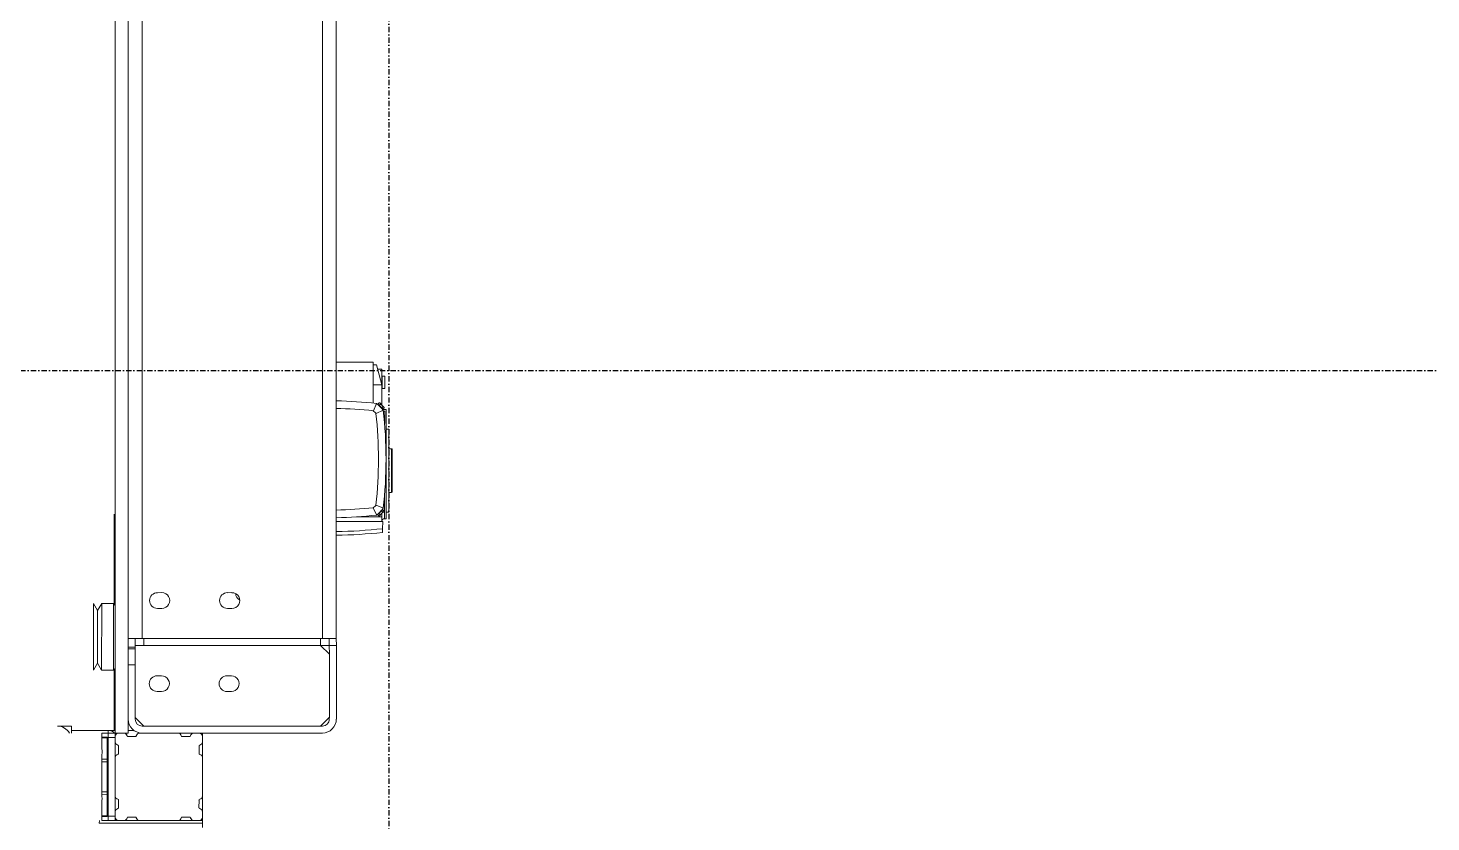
# Model space of a CAD drawing. Header units: millimetres. Extents: x 2179 to 48742, y 3478 to 161002.
# Drawn here: x 34657 to 36261, y 140377 to 141284 of the extents above; entities that cross this region are included whole.
import ezdxf

# ---------------------------------------------------------------- set-up
doc = ezdxf.new("R2010")
doc.units = ezdxf.units.MM
doc.linetypes.add('1_Čerchovaná 6_0mm', pattern=[12, 6, -3, 0, -3])
doc.layers.add('0-1', color=7, linetype='Continuous', lineweight=9)
doc.layers.add('2966-1_navrh dispozice stroju-HK_02_dwg-1', color=7, linetype='Continuous', lineweight=9, true_color=0x919191)
doc.layers.add('S-GRID-1', color=9, linetype='1_Čerchovaná 6_0mm', lineweight=25, true_color=0x808080)

# ---------------------------------------------------------------- blocks, each defined once
blk = doc.blocks.new('2966-1_navrh dispozice stroju-HK_02_dwg-876232-1NP _ stroje')
at = {"layer": '0-1'}
for p, q in [((-59072.7, 57317.6), (-59073, 57317.2)), ((-59061.4, 57310.2), (-59061.2, 57310.7)), ((-59049.5, 57296.2), (-59044.3, 57288.7)), ((-59046.1, 57297.6), (-59046.6, 57299.6)), ((-59041.5, 57298.3), (-59041.6, 57298.3)), ((-59039, 57298.8), (-59040, 57289.7)), ((-58942.8, 57241), (-58950.3, 57235.8)), ((-58950.3, 57209.8), (-58935.4, 57234.5)), ((-58940.2, 57230.5), (-58949.3, 57231.5)), ((-58942, 57238.5), (-58942.1, 57238.5)), ((-58941.4, 57237.6), (-58939.4, 57238.1)), ((-58768.1, 57063.9), (-58769.9, 57065)), ((-58949.5, 57042.8), (-58952, 57038.5)), ((-58936.6, 57029.3), (-58934, 57033.6)), ((-58870.9, 56989.2), (-58868.3, 56993.5)), ((-59007.4, 56920.5), (-59095.6, 56973.5)), ((-58990.7, 56974.3), (-58993.2, 56970)), ((-58852.9, 56984.2), (-58855.4, 56979.9)), ((-58977.8, 56960.7), (-58975.2, 56965)), ((-59005.8, 56920.9), (-59008.5, 56920.3)), ((-58965.5, 56914.2), (-58957.3, 56927.9)), ((-58956.2, 56929.6), (-58949.4, 56925.5)), ((-58912.1, 56920.6), (-58909.5, 56924.9)), ((-58957.2, 56909.2), (-58953.1, 56916.1)), ((-58955.6, 56908.3), (-58951.5, 56915.1)), ((-58939.8, 56898.8), (-58935.7, 56905.6)), ((-58894.1, 56915.6), (-58896.6, 56911.3)), ((-58837.7, 56909.4), (-58833.3, 56916.8)), ((-58818.6, 56920.4), (-58811.2, 56916)), ((-58765.5, 56888.5), (-58758.1, 56884)), ((-58883.8, 56846.2), (-58943.7, 56882.2)), ((-58871.6, 56876.3), (-58870.5, 56878.1)), ((-58743.4, 56879.9), (-58740.9, 56878.4)), ((-58875.5, 56860.1), (-58872.1, 56865.8)), ((-58869.7, 56856.2), (-58865.2, 56863.6)), ((-58754.4, 56869.4), (-58758.9, 56862)), ((-58876.4, 56843.1), (-58880.5, 56836.3)), ((-58872.3, 56840.7), (-58877.2, 56843.7)), ((-58858.6, 56837.1), (-58866, 56841.6)), ((-58878.9, 56834.1), (-58878.4, 56835)), ((-58819.1, 56808.7), (-58856.5, 56831.2)), ((-58859.6, 56822.6), (-58862.7, 56817.4)), ((-58857.2, 56821.1), (-58860.3, 56816)), ((-58805.5, 56805.2), (-58812.9, 56809.6)), ((-58786.4, 56816.2), (-58790.8, 56808.8)), ((-58827.7, 56803.4), (-58830.8, 56798.2)), ((-58825.3, 56801.9), (-58828.4, 56796.8)), ((-58798.4, 56796.3), (-58803.4, 56799.2)), ((-58806, 56790.3), (-58805.5, 56791.2)), ((-58803.4, 56789.9), (-58799.1, 56787.3))]:
    blk.add_line(p, q, dxfattribs=at)
at = {"layer": '0-1', "flags": 128}
for points in [[(-59793.9, 57671.3), (-59785.7, 57684.9), (-58842.9, 57118.2), (-58851.1, 57104.6), (-59793.9, 57671.3), (-59822.8, 57623.2)], [(-59828.1, 57432.8), (-58872.9, 56858.6), (-58875.6, 56854.1), (-58878.6, 56849.1), (-58880.7, 56845.7), (-60021.4, 57531.4), (-60025.6, 57524.6), (-60034.1, 57529.7), (-60030, 57536.6), (-60021.4, 57531.4)], [(-59819.9, 57446.4), (-58957.3, 56927.9), (-58851.1, 57104.6)], [(-59051.9, 57293), (-59092, 57317.1), (-59113.7, 57281)], [(-59089.4, 57315.6), (-59087.5, 57318.7), (-59064.6, 57312.2), (-59069.7, 57303.7)], [(-59045, 57300.3), (-59064.6, 57312.2), (-59080.1, 57321.4), (-59082.6, 57317.3)], [(-59042.1, 57298.6), (-59044.1, 57298.1), (-59046.1, 57297.6), (-59047, 57297.3), (-59048, 57297.1), (-59048.5, 57299.1), (-59048.1, 57299.6), (-59047.6, 57299.7), (-59044.7, 57300.4), (-59041.7, 57301.1), (-59041.3, 57301.3), (-59040.7, 57301.1), (-59040.2, 57299.1), (-59041.2, 57298.8), (-59042.1, 57298.6), (-59042.6, 57300.6)], [(-59047.5, 57297.2), (-59047.4, 57296.8), (-59045.2, 57297.4)], [(-59043.3, 57297.9), (-59040.6, 57298.5), (-59040.7, 57298.9)], [(-58952.9, 57248.5), (-58932, 57235.9), (-58930.9, 57237.6), (-59038.1, 57302), (-59040.2, 57298.5)], [(-59038, 57298.3), (-59037.1, 57299.7), (-59025.1, 57292.5), (-59025.3, 57292.3)], [(-59018.8, 57290.4), (-59017.2, 57293), (-58935.8, 57244.1), (-58937.4, 57241.5)], [(-58955.1, 57255.7), (-58953.6, 57258.2), (-58996.4, 57284), (-58998, 57281.4)], [(-58953.6, 57258.2), (-58953.2, 57259.2), (-58995.8, 57284.8), (-58996.4, 57284)], [(-58957.7, 57187.2), (-58930.9, 57231.8), (-58935.4, 57234.5), (-58938.6, 57236.4)], [(-58941.6, 57236.7), (-58942.1, 57238.9), (-58941.8, 57239)], [(-58940.4, 57233.6), (-58940.9, 57235.6), (-58941.4, 57237.6), (-58941.6, 57238.5), (-58941.9, 57239.5), (-58939.9, 57240), (-58939.4, 57239.6), (-58939.3, 57239.1), (-58938.6, 57236.2), (-58937.8, 57233.2), (-58937.7, 57232.8), (-58937.9, 57232.2), (-58939.9, 57231.7), (-58940.2, 57232.7), (-58940.4, 57233.6), (-58938.4, 57234.1)], [(-58941.1, 57234.8), (-58940.4, 57232.1), (-58940.1, 57232.2)], [(-58930.9, 57231.8), (-58930.4, 57232.7), (-58923.2, 57228.3), (-58919.6, 57226.1)], [(-58764, 57070.8), (-58836, 57114.1), (-58842.9, 57118.2)], [(-58766.5, 57051.3), (-58769.9, 57065), (-58831.6, 57102.1), (-58840.2, 57107.2), (-58836, 57114.1)], [(-58831.6, 57102.1), (-58845.3, 57098.7), (-58954.5, 56917), (-58961.4, 56921.1)], [(-58847, 57111.3), (-58840.2, 57107.2), (-58845.3, 57098.7), (-58852.2, 57102.8)], [(-58884.2, 56874.7), (-58870.5, 56878.1), (-58766.5, 57051.3), (-58765.4, 57053)], [(-58866.1, 56869.9), (-58843.7, 56907.3), (-58834.2, 56923), (-58831.2, 56928), (-58758.5, 57048.9)], [(-58829.1, 56931.4), (-58825.7, 56929.4), (-58820.7, 56926.4), (-58805, 56916.9), (-58767.6, 56894.4), (-58751.8, 56885), (-58746.9, 56882), (-58743.4, 56879.9), (-58745.5, 56876.5), (-58748.5, 56871.5), (-58758, 56855.7), (-58780.4, 56818.4), (-58789.9, 56802.6)], [(-58950.3, 56869.6), (-58959.5, 56869.8), (-59011, 56900.7), (-59020.2, 56900.9), (-58955.1, 56861.7), (-58959.5, 56869.8), (-59011, 56900.7), (-59015.4, 56908.8), (-59008.5, 56920.3), (-58943.4, 56881.1)], [(-58944.1, 56883.8), (-58943.4, 56881.1), (-58950.3, 56869.6), (-59015.4, 56908.8)], [(-58882.5, 56873.6), (-58884.2, 56874.7), (-58954.5, 56917)], [(-58804.2, 56778.8), (-58801.7, 56777.2), (-58740.9, 56878.4), (-58736.6, 56875.8)], [(-58799.2, 56796.8), (-58803.4, 56789.9), (-58880.5, 56836.3), (-58884.8, 56838.9), (-58880.7, 56845.7), (-58876.4, 56843.1), (-58799.2, 56796.8), (-58795, 56794.2), (-58799.1, 56787.3), (-58802.7, 56781.3), (-58806.1, 56783.4), (-58811.1, 56786.4), (-58814.4, 56788.4), (-58815.3, 56788.9), (-58822.7, 56793.3), (-58823.5, 56793.9), (-58826.9, 56795.9), (-58864.2, 56818.3), (-58867.6, 56820.4), (-58868.4, 56820.9), (-58875.8, 56825.3), (-58876.6, 56825.8), (-58880, 56827.8), (-58885, 56830.8), (-58888.4, 56832.9), (-58884.8, 56838.9), (-58887.4, 56840.4), (-58909, 56804.4)], [(-58887.4, 56840.4), (-58886.5, 56841.8), (-58883.8, 56846.2), (-58883.2, 56847.3)], [(-58884.5, 56830.5), (-58881.4, 56835.7), (-58880.4, 56835.1), (-58859.6, 56822.6), (-58857.2, 56821.1), (-58827.7, 56803.4), (-58825.3, 56801.9), (-58804.5, 56789.4), (-58803.5, 56788.8), (-58806.5, 56783.7)], [(-58883.5, 56829.9), (-58880.6, 56835.2), (-58880.1, 56836)], [(-58921.5, 56793.3), (-58913.3, 56807), (-58906.4, 56802.9)], [(-58789.9, 56802.6), (-58792.9, 56797.6), (-58795, 56794.2)], [(-58807.5, 56784.3), (-58804.3, 56789.3), (-58803.8, 56790.2)]]:
    blk.add_lwpolyline(points, dxfattribs=at)
blk.add_lwpolyline([(-59059.4, 57313.1), (-59061, 57310.5), (-59073, 57317.8), (-59071.4, 57320.3)], close=True, dxfattribs=at)
at = {"layer": '0-1'}
for centre, radius, start, end in [((-58652.5, 56992.1), 500, 142.5498, 147.8436), ((-59023.7, 57215.2), 84.9, 100.327, 107.6523), ((-59047.1, 57297.7), 2.02, 105.9843, 136.3793), ((-59047.2, 57297.7), 2.02, 71.6, 101.995), ((-59023.7, 57215.2), 76.2, 102.3332, 105.6461), ((-59041.2, 57299.2), 2.02, 105.9843, 136.3793), ((-59041.3, 57299.2), 2.02, 71.6, 101.995), ((-59246.9, 56844), 491.3, 52.8754, 65.1039), ((-59246.9, 56844), 500, 52.5498, 65.4295), ((-58652.5, 56992.1), 491.3, 142.8754, 147.8234), ((-59394.9, 57438.4), 491.3, 330.1558, 335.1039), ((-59394.9, 57438.4), 500, 330.1356, 335.4295), ((-59023.7, 57215.2), 76.2, 12.3332, 15.6461), ((-59459.4, 57477.1), 591.1, 329.9598, 335.108), ((-59466.3, 57481.2), 603.3, 329.9394, 334.9837), ((-59023.7, 57215.2), 84.9, 10.327, 17.6523), ((-58941.2, 57238.6), 2.02, 15.9843, 46.3793), ((-58941.3, 57238.7), 2.02, 341.6, 11.995), ((-58939.8, 57232.7), 2.02, 15.9843, 46.3793), ((-58939.8, 57232.8), 2.02, 341.6, 11.995), ((-58929.4, 57234.4), 3, 148.9896, 238.9896), ((-58772.2, 57057.1), 15.9, 328.9896, 58.9896), ((-58772.2, 57057.1), 7.92, 328.9896, 58.9896), ((-58944.3, 57033.9), 9, 148.9896, 328.9896), ((-58941.7, 57038.2), 9, 328.9896, 148.9896), ((-58942.2, 57051.9), 7, 236.6092, 307.5928), ((-58863.1, 56984.5), 9, 148.9896, 328.9896), ((-58860.6, 56988.8), 9, 328.9896, 148.9896), ((-58985.5, 56965.3), 9, 148.9896, 328.9896), ((-58983, 56969.6), 9, 328.9896, 148.9896), ((-58904.4, 56916), 9, 148.9896, 328.9896), ((-58901.8, 56920.3), 9, 328.9896, 148.9896), ((-58830.8, 56921), 4, 148.9896, 227.4527), ((-58830.8, 56921), 4, 148.9896, 227.4527), ((-58827.8, 56925.9), 4, 58.9896, 148.9896), ((-58822.8, 56923), 4, 340.5266, 58.9896), ((-58818.1, 56921.3), 1, 160.5266, 238.9896), ((-58818.1, 56921.3), 1, 160.5266, 238.9896), ((-58840.3, 56905.2), 4, 70.5266, 148.9896), ((-58840.2, 56905.2), 4, 70.5266, 80.1196), ((-58838.6, 56909.9), 1, 250.5266, 328.9896), ((-58838.6, 56909.9), 1, 250.5266, 328.9896), ((-58834.1, 56917.3), 1, 328.9896, 47.4527), ((-58810.7, 56916.8), 1, 238.9896, 317.4527), ((-58807, 56913.5), 4, 58.9896, 137.4527), ((-58807, 56913.5), 4, 58.9896, 137.4527), ((-58769.7, 56891), 4, 340.5266, 58.9896), ((-58765, 56889.3), 1, 160.5266, 238.9896), ((-58765, 56889.3), 1, 160.5266, 238.9896), ((-58878.4, 56880.4), 7.92, 238.9896, 328.9896), ((-58757.6, 56884.9), 1, 238.9896, 317.4527), ((-58757.6, 56884.9), 1, 238.9896, 317.4527), ((-58753.9, 56881.5), 4, 58.9896, 137.4527), ((-58748.9, 56878.5), 4, 328.9896, 58.9896), ((-58878.4, 56880.4), 15.9, 238.9896, 328.9896), ((-58862.7, 56867.8), 4, 148.9896, 227.4527), ((-58862.7, 56867.8), 4, 148.9896, 227.4527), ((-58866.1, 56864.1), 1, 328.9896, 47.4527), ((-58866.1, 56864.2), 1, 328.9896, 47.4527), ((-58758, 56861.5), 1, 148.9896, 227.4527), ((-58761.4, 56857.8), 4, 328.9896, 47.4527), ((-58761.4, 56857.8), 4, 328.9896, 47.4527), ((-58753.6, 56868.9), 1, 70.5266, 148.9896), ((-58753.6, 56868.9), 1, 70.5266, 148.9896), ((-58751.9, 56873.6), 4, 250.5266, 260.1196), ((-58751.9, 56873.6), 4, 250.5266, 328.9896), ((-58881, 56838.5), 6.38, 91.0937, 148.9896), ((-58875.2, 56847.1), 4, 148.9896, 238.9896), ((-58872.2, 56852.1), 4, 70.5266, 148.9896), ((-58872.2, 56852), 4, 70.5266, 148.9896), ((-58870.2, 56844.1), 4, 238.9896, 317.4527), ((-58870.5, 56856.8), 1, 250.5266, 328.9896), ((-58870.5, 56856.8), 1, 250.5266, 328.9896), ((-58866.5, 56840.7), 1, 58.9896, 137.4527), ((-58859.2, 56836.3), 1, 340.5266, 58.9896), ((-58859.1, 56836.3), 1, 340.5266, 58.9896), ((-58854.4, 56834.6), 4, 160.5266, 238.9896), ((-58854.4, 56834.6), 4, 160.5266, 238.9896), ((-58845, 56808), 6, 25.4323, 92.547), ((-58817.1, 56812.2), 4, 238.9896, 317.4527), ((-58813.4, 56808.8), 1, 58.9896, 137.4527), ((-58813.4, 56808.8), 1, 58.9896, 137.4527), ((-58790, 56808.3), 1, 148.9896, 227.4527), ((-58790, 56808.3), 1, 148.9896, 227.4527), ((-58785.5, 56815.7), 1, 70.5266, 148.9896), ((-58785.5, 56815.7), 1, 70.5266, 148.9896), ((-58783.9, 56820.4), 4, 250.5266, 328.9896), ((-58783.9, 56820.4), 4, 250.5266, 328.9896), ((-58907.8, 56785.1), 15.9, 88.8235, 148.9896), ((-58806, 56804.3), 1, 340.5266, 58.9896), ((-58801.3, 56802.7), 4, 160.5266, 238.9896), ((-58801.3, 56802.7), 4, 160.5266, 238.9896), ((-58796.3, 56799.7), 4, 238.9896, 328.9896), ((-58793.3, 56804.7), 4, 328.9896, 47.4527), ((-58793.3, 56804.7), 4, 328.9896, 47.4527)]:
    blk.add_arc(centre, radius, start, end, dxfattribs=at)
for points, knots in [([(-59044.7, 57300.4), (-59045, 57300.3), (-59045.6, 57300.1), (-59046.2, 57299.8), (-59046.6, 57299.6)], [0, 0, 0, 0.356361, 0.602228, 1, 1, 1]), ([(-59042.6, 57300.6), (-59043.1, 57300.6), (-59043.7, 57300.6), (-59044.3, 57300.5), (-59044.7, 57300.4)], [0, 0, 0, 0.397772, 0.643639, 1, 1, 1]), ([(-58938.6, 57236.2), (-58938.7, 57236.5), (-58938.9, 57237.1), (-58939.2, 57237.7), (-58939.4, 57238.1)], [0, 0, 0, 0.356361, 0.602228, 1, 1, 1]), ([(-58938.4, 57234.1), (-58938.4, 57234.6), (-58938.4, 57235.2), (-58938.5, 57235.8), (-58938.6, 57236.2)], [0, 0, 0, 0.397772, 0.643639, 1, 1, 1])]:
    blk.add_open_spline(points, degree=2, knots=knots, dxfattribs=at)

msp = doc.modelspace()

# ---------------------------------------------------------------- linework, layer by layer
at = {"layer": 'S-GRID-1'}
for p, q in [((35069.8, 158068.3), (35069.8, 120650.8)), ((15251.9, 140892.9), (41989.2, 140892.9))]:
    msp.add_line(p, q, dxfattribs=at)

# ---------------------------------------------------------------- block references
at = {"layer": '2966-1_navrh dispozice stroju-HK_02_dwg-1', "rotation": 301.0103595051887}
msp.add_blockref('2966-1_navrh dispozice stroju-HK_02_dwg-876232-1NP _ stroje', (16370.5, 60726.8), dxfattribs=at)

doc.saveas('drawing.dxf')
